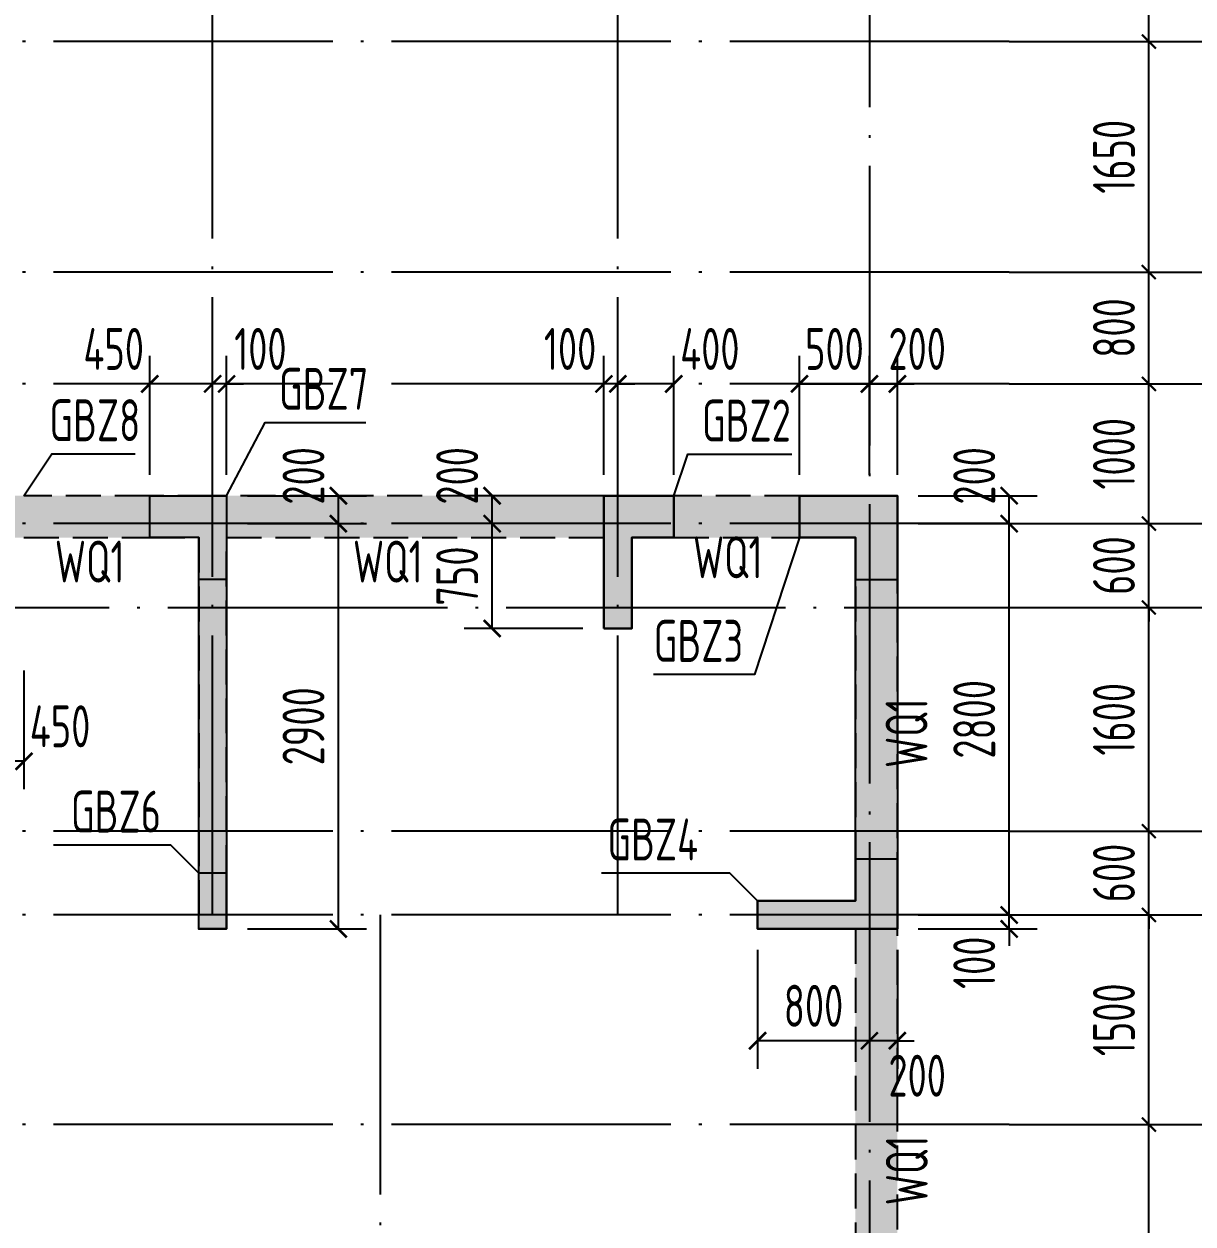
# Model space of a CAD drawing. Extents: x -668857 to 154266, y -275694 to 291306.
# Drawn here: x -295792 to -287427, y 207534 to 216120 of the extents above; entities that cross this region are included whole.
import ezdxf
from ezdxf.enums import TextEntityAlignment as Align

# ---------------------------------------------------------------- set-up
doc = ezdxf.new("R2010")
doc.units = 0
doc.header["$LTSCALE"] = 1000
doc.linetypes.add('DASH', pattern=[0.35, 0.25, -0.1])
doc.linetypes.add('DOTE', pattern=[2.42, 2, -0.2, 0.02, -0.2])
doc.layers.get('0').update_dxf_attribs({"linetype": 'CONTINUOUS'})
doc.layers.get('DEFPOINTS').update_dxf_attribs({"linetype": 'CONTINUOUS'})
for name, color, linetype in [('A-AXIS', 1, 'CONTINUOUS'), ('A-DOTE', 10, 'DOTE'), ('COLU_DE_TEXT', 7, 'CONTINUOUS'), ('LABEL', 1, 'CONTINUOUS'), ('S-Q墙填充', 252, 'CONTINUOUS'), ('S-Q墙实线', 6, 'CONTINUOUS'), ('S-Q墙标注', 3, 'CONTINUOUS'), ('S-Q墙虚线', 6, 'DASH'), ('S-X详图填充', 252, 'CONTINUOUS'), ('S-X详图实线', 4, 'CONTINUOUS'), ('S-Y一般标注', 3, 'CONTINUOUS')]:
    doc.layers.add(name, color=color, linetype=linetype)
doc.styles.add('TSSD_DIMENSION', font='Tssdeng.shx', dxfattribs={"width": 0.7, "bigfont": 'tssdchn.shx'})
doc.styles.add('TSSD_REIN', font='tssdeng.shx', dxfattribs={"width": 0.7, "height": 300, "bigfont": 'tssdchn.shx'})
doc.styles.add('结构文字', font='zstxt.shx', dxfattribs={"width": 0.7, "bigfont": 'zshz.shx'})
doc.dimstyles.new('STRUCK', dxfattribs={"dimtxt": 400, "dimasz": 121, "dimexe": 200, "dimexo": 150, "dimgap": 115, "dimtad": 1, "dimdec": 0, "dimdsep": 46, "dimtxsty": '结构文字', "dimblk": 'ARCHTICK', "dimcen": 400, "dimclrd": 3, "dimclre": 3, "dimclrt": 7, "dimadec": 0, "dimazin": 0, "dimtfac": 1, "dimtdec": 0, "dimtix": 1, "dimtmove": 2, "dimatfit": 3, "dimldrblk": '_DIMX', "dimfxl": 0, "dimtolj": 1, "dimtzin": 0, "dimarcsym": 0})
doc.dimstyles.new('TSSD_100_100', dxfattribs={"dimtxt": 300, "dimasz": 100, "dimexe": 100, "dimexo": 250, "dimgap": 100, "dimtad": 1, "dimdec": 0, "dimzin": 0, "dimdsep": 46, "dimtxsty": 'TSSD_DIMENSION', "dimblk": 'ARCHTICK', "dimcen": 0, "dimdle": 100, "dimclrt": 7, "dimadec": 0, "dimazin": 0, "dimtfac": 1, "dimtdec": 0, "dimtix": 1, "dimtmove": 2, "dimatfit": 3, "dimldrblk": 'ARCHTICK', "dimfxl": 0, "dimtolj": 1, "dimtzin": 0, "dimarcsym": 0})

# ---------------------------------------------------------------- blocks, each defined once
blk = doc.blocks.new('_ArchTick')
at = {"color": 0, "linetype": 'ByBlock', "const_width": 0.15}
blk.add_lwpolyline([(-0.5, -0.5), (0.5, 0.5)], dxfattribs=at)
blk = doc.blocks.new('*D134')
at = {"layer": 'DEFPOINTS', "color": 0}
for p in [(55600, 10900), (56600, 10900), (55600, 9400)]:
    blk.add_point(p, dxfattribs=at)
at = {"layer": 'S-Y一般标注', "color": 0, "lineweight": -2}
for p, q in [((56600, 9300), (56600, 11000)), ((55850, 10900), (56700, 10900)), ((55850, 9400), (56700, 9400))]:
    blk.add_line(p, q, dxfattribs=at)
at = {"layer": 'S-Y一般标注', "color": 0, "lineweight": -2, "xscale": 100, "yscale": 100, "zscale": 100}
for p, rotation in [((56600, 10900), 90), ((56600, 9400), 270)]:
    blk.add_blockref('_ArchTick', p, dxfattribs=dict(at, rotation=rotation))
at = {"layer": 'S-Y一般标注', "color": 7, "insert": (56350, 10150), "char_height": 300, "attachment_point": 5, "rotation": 90, "style": 'TSSD_DIMENSION'}
blk.add_mtext('\\A1;1500', dxfattribs=at)
blk = doc.blocks.new('*D135')
at = {"layer": 'DEFPOINTS', "color": 0}
for p in [(55600, 11500), (56600, 11500), (55600, 10900)]:
    blk.add_point(p, dxfattribs=at)
at = {"layer": 'S-Y一般标注', "color": 0, "lineweight": -2}
for p, q in [((56600, 11500), (56600, 11600)), ((55850, 11500), (56700, 11500)), ((56600, 10900), (56600, 11500)), ((55850, 10900), (56700, 10900)), ((56600, 10900), (56600, 10800))]:
    blk.add_line(p, q, dxfattribs=at)
at = {"layer": 'S-Y一般标注', "color": 0, "lineweight": -2, "xscale": 100, "yscale": 100, "zscale": 100}
for p, rotation in [((56600, 11500), 270), ((56600, 10900), 90)]:
    blk.add_blockref('_ArchTick', p, dxfattribs=dict(at, rotation=rotation))
at = {"layer": 'S-Y一般标注', "color": 7, "insert": (56350, 11200), "char_height": 300, "attachment_point": 5, "rotation": 90, "style": 'TSSD_DIMENSION'}
blk.add_mtext('\\A1;600', dxfattribs=at)
blk = doc.blocks.new('*D136')
at = {"layer": 'DEFPOINTS', "color": 0}
for p in [(55600, 13100.3), (56600, 13100.3), (55600, 11500)]:
    blk.add_point(p, dxfattribs=at)
at = {"layer": 'S-Y一般标注', "color": 0, "lineweight": -2}
for p, q in [((56600, 11400), (56600, 13200.3)), ((55850, 13100.3), (56700, 13100.3)), ((55850, 11500), (56700, 11500))]:
    blk.add_line(p, q, dxfattribs=at)
at = {"layer": 'S-Y一般标注', "color": 0, "lineweight": -2, "xscale": 100, "yscale": 100, "zscale": 100}
for p, rotation in [((56600, 13100.3), 90), ((56600, 11500), 270)]:
    blk.add_blockref('_ArchTick', p, dxfattribs=dict(at, rotation=rotation))
at = {"layer": 'S-Y一般标注', "color": 7, "insert": (56350, 12300.2), "char_height": 300, "attachment_point": 5, "rotation": 90, "style": 'TSSD_DIMENSION'}
blk.add_mtext('\\A1;1600', dxfattribs=at)
blk = doc.blocks.new('*D137')
at = {"layer": 'DEFPOINTS', "color": 0}
for p in [(55600, 13700), (56600, 13700), (55600, 13100.3)]:
    blk.add_point(p, dxfattribs=at)
at = {"layer": 'S-Y一般标注', "color": 0, "lineweight": -2}
for p, q in [((56600, 13700), (56600, 13800)), ((55850, 13700), (56700, 13700)), ((56600, 13100.3), (56600, 13700)), ((55850, 13100.3), (56700, 13100.3)), ((56600, 13100.3), (56600, 13000.3))]:
    blk.add_line(p, q, dxfattribs=at)
at = {"layer": 'S-Y一般标注', "color": 0, "lineweight": -2, "xscale": 100, "yscale": 100, "zscale": 100}
for p, rotation in [((56600, 13700), 270), ((56600, 13100.3), 90)]:
    blk.add_blockref('_ArchTick', p, dxfattribs=dict(at, rotation=rotation))
at = {"layer": 'S-Y一般标注', "color": 7, "insert": (56350, 13400.2), "char_height": 300, "attachment_point": 5, "rotation": 90, "style": 'TSSD_DIMENSION'}
blk.add_mtext('\\A1;600', dxfattribs=at)
blk = doc.blocks.new('*D138')
at = {"layer": 'DEFPOINTS', "color": 0}
for p in [(55600, 14700), (56600, 14700), (55600, 13700)]:
    blk.add_point(p, dxfattribs=at)
at = {"layer": 'S-Y一般标注', "color": 0, "lineweight": -2}
for p, q in [((56600, 13600), (56600, 14800)), ((55850, 14700), (56700, 14700)), ((55850, 13700), (56700, 13700))]:
    blk.add_line(p, q, dxfattribs=at)
at = {"layer": 'S-Y一般标注', "color": 0, "lineweight": -2, "xscale": 100, "yscale": 100, "zscale": 100}
for p, rotation in [((56600, 14700), 90), ((56600, 13700), 270)]:
    blk.add_blockref('_ArchTick', p, dxfattribs=dict(at, rotation=rotation))
at = {"layer": 'S-Y一般标注', "color": 7, "insert": (56350, 14200), "char_height": 300, "attachment_point": 5, "rotation": 90, "style": 'TSSD_DIMENSION'}
blk.add_mtext('\\A1;1000', dxfattribs=at)
blk = doc.blocks.new('*D139')
at = {"layer": 'DEFPOINTS', "color": 0}
for p in [(55600, 20100), (57400, 20100), (55600, 4600)]:
    blk.add_point(p, dxfattribs=at)
at = {"layer": 'S-Y一般标注', "color": 0, "lineweight": -2}
for p, q in [((57400, 4500), (57400, 20200)), ((55850, 20100), (57500, 20100)), ((55850, 4600), (57500, 4600))]:
    blk.add_line(p, q, dxfattribs=at)
at = {"layer": 'S-Y一般标注', "color": 0, "lineweight": -2, "xscale": 100, "yscale": 100, "zscale": 100}
for p, rotation in [((57400, 20100), 90), ((57400, 4600), 270)]:
    blk.add_blockref('_ArchTick', p, dxfattribs=dict(at, rotation=rotation))
at = {"layer": 'S-Y一般标注', "color": 7, "insert": (57150, 12350), "char_height": 300, "attachment_point": 5, "rotation": 90, "style": 'TSSD_DIMENSION'}
blk.add_mtext('\\A1;15500', dxfattribs=at)
blk = doc.blocks.new('*D140')
at = {"layer": 'DEFPOINTS', "color": 0}
for p in [(55600, 15500), (56600, 15500), (55600, 14700)]:
    blk.add_point(p, dxfattribs=at)
at = {"layer": 'S-Y一般标注', "color": 0, "lineweight": -2}
for p, q in [((56600, 14600), (56600, 15600)), ((55850, 15500), (56700, 15500)), ((55850, 14700), (56700, 14700))]:
    blk.add_line(p, q, dxfattribs=at)
at = {"layer": 'S-Y一般标注', "color": 0, "lineweight": -2, "xscale": 100, "yscale": 100, "zscale": 100}
for p, rotation in [((56600, 15500), 90), ((56600, 14700), 270)]:
    blk.add_blockref('_ArchTick', p, dxfattribs=dict(at, rotation=rotation))
at = {"layer": 'S-Y一般标注', "color": 7, "insert": (56350, 15100), "char_height": 300, "attachment_point": 5, "rotation": 90, "style": 'TSSD_DIMENSION'}
blk.add_mtext('\\A1;800', dxfattribs=at)
blk = doc.blocks.new('*D141')
at = {"layer": 'DEFPOINTS', "color": 0}
for p in [(55600, 17600), (56600, 17600), (55600, 17150)]:
    blk.add_point(p, dxfattribs=at)
at = {"layer": 'S-Y一般标注', "color": 0, "lineweight": -2}
for p, q in [((56600, 17050), (56600, 17700)), ((55850, 17600), (56700, 17600)), ((55850, 17150), (56700, 17150))]:
    blk.add_line(p, q, dxfattribs=at)
at = {"layer": 'S-Y一般标注', "color": 0, "lineweight": -2, "xscale": 100, "yscale": 100, "zscale": 100}
for p, rotation in [((56600, 17600), 90), ((56600, 17150), 270)]:
    blk.add_blockref('_ArchTick', p, dxfattribs=dict(at, rotation=rotation))
at = {"layer": 'S-Y一般标注', "color": 7, "insert": (56350, 17858.1), "char_height": 300, "attachment_point": 5, "rotation": 90, "style": 'TSSD_DIMENSION'}
blk.add_mtext('\\A1;450', dxfattribs=at)
blk = doc.blocks.new('*D144')
at = {"layer": 'DEFPOINTS', "color": 0}
for p in [(55600, 9400), (56600, 9400), (55600, 6400)]:
    blk.add_point(p, dxfattribs=at)
at = {"layer": 'S-Y一般标注', "color": 0, "lineweight": -2}
for p, q in [((56600, 6300), (56600, 9500)), ((55850, 9400), (56700, 9400)), ((55850, 6400), (56700, 6400))]:
    blk.add_line(p, q, dxfattribs=at)
at = {"layer": 'S-Y一般标注', "color": 0, "lineweight": -2, "xscale": 100, "yscale": 100, "zscale": 100}
for p, rotation in [((56600, 9400), 90), ((56600, 6400), 270)]:
    blk.add_blockref('_ArchTick', p, dxfattribs=dict(at, rotation=rotation))
at = {"layer": 'S-Y一般标注', "color": 7, "insert": (56350, 7900), "char_height": 300, "attachment_point": 5, "rotation": 90, "style": 'TSSD_DIMENSION'}
blk.add_mtext('\\A1;3000', dxfattribs=at)
blk = doc.blocks.new('*D145')
at = {"layer": 'DEFPOINTS', "color": 0}
for p in [(55600, 17150), (56600, 17150), (55600, 15500)]:
    blk.add_point(p, dxfattribs=at)
at = {"layer": 'S-Y一般标注', "color": 0, "lineweight": -2}
for p, q in [((56600, 15400), (56600, 17250)), ((55850, 17150), (56700, 17150)), ((55850, 15500), (56700, 15500))]:
    blk.add_line(p, q, dxfattribs=at)
at = {"layer": 'S-Y一般标注', "color": 0, "lineweight": -2, "xscale": 100, "yscale": 100, "zscale": 100}
for p, rotation in [((56600, 17150), 90), ((56600, 15500), 270)]:
    blk.add_blockref('_ArchTick', p, dxfattribs=dict(at, rotation=rotation))
at = {"layer": 'S-Y一般标注', "color": 7, "insert": (56350, 16325), "char_height": 300, "attachment_point": 5, "rotation": 90, "style": 'TSSD_DIMENSION'}
blk.add_mtext('\\A1;1650', dxfattribs=at)
blk = doc.blocks.new('*D603')
at = {"layer": 'DEFPOINTS', "color": 0}
for p in [(-289542.3, 209745.4), (-288742.3, 209745.4), (-289542.3, 209645.4)]:
    blk.add_point(p, dxfattribs=at)
at = {"layer": 'S-Q墙标注', "color": 3, "lineweight": -2}
for p, q in [((-288742.3, 209745.4), (-288742.3, 209866.4)), ((-289392.3, 209745.4), (-288542.3, 209745.4)), ((-288742.3, 209645.4), (-288742.3, 209745.4)), ((-289392.3, 209645.4), (-288542.3, 209645.4)), ((-288742.3, 209645.4), (-288742.3, 209524.4))]:
    blk.add_line(p, q, dxfattribs=at)
at = {"layer": 'S-Q墙标注', "color": 3, "lineweight": -2, "xscale": 121, "yscale": 121, "zscale": 121}
for p, rotation in [((-288742.3, 209745.4), 270), ((-288742.3, 209645.4), 90)]:
    blk.add_blockref('_ArchTick', p, dxfattribs=dict(at, rotation=rotation))
at = {"layer": 'S-Q墙标注', "color": 7, "insert": (-288992.3, 209403.5), "char_height": 300, "attachment_point": 5, "rotation": 90, "style": 'TSSD_REIN'}
blk.add_mtext('\\A1;100', dxfattribs=at)
blk = doc.blocks.new('_DIMX')
blk.add_line((-150, 0), (150, 0))
at = {"const_width": 50}
blk.add_lwpolyline([(-70, -70), (70, 70)], dxfattribs=at)
blk = doc.blocks.new('*D604')
at = {"layer": 'DEFPOINTS', "color": 0}
for p in [(-289542.3, 212545.4), (-288742.3, 212545.4), (-289542.3, 209745.4)]:
    blk.add_point(p, dxfattribs=at)
at = {"layer": 'S-Q墙标注', "color": 3, "lineweight": -2}
for p, q in [((-289392.3, 212545.4), (-288542.3, 212545.4)), ((-288742.3, 209745.4), (-288742.3, 212545.4)), ((-289392.3, 209745.4), (-288542.3, 209745.4))]:
    blk.add_line(p, q, dxfattribs=at)
at = {"layer": 'S-Q墙标注', "color": 3, "lineweight": -2, "xscale": 121, "yscale": 121, "zscale": 121}
for p, rotation in [((-288742.3, 212545.4), 90), ((-288742.3, 209745.4), 270)]:
    blk.add_blockref('_ArchTick', p, dxfattribs=dict(at, rotation=rotation))
at = {"layer": 'S-Q墙标注', "color": 7, "insert": (-288992.3, 211145.4), "char_height": 300, "attachment_point": 5, "rotation": 90, "style": 'TSSD_REIN'}
blk.add_mtext('\\A1;2800', dxfattribs=at)
blk = doc.blocks.new('*D605')
at = {"layer": 'DEFPOINTS', "color": 0}
for p in [(-289542.3, 212745.4), (-288742.3, 212745.4), (-289542.3, 212545.4)]:
    blk.add_point(p, dxfattribs=at)
at = {"layer": 'S-Q墙标注', "color": 3, "lineweight": -2}
for p, q in [((-289392.3, 212745.4), (-288542.3, 212745.4)), ((-288742.3, 212545.4), (-288742.3, 212745.4)), ((-289392.3, 212545.4), (-288542.3, 212545.4))]:
    blk.add_line(p, q, dxfattribs=at)
at = {"layer": 'S-Q墙标注', "color": 3, "lineweight": -2, "xscale": 121, "yscale": 121, "zscale": 121}
for p, rotation in [((-288742.3, 212745.4), 90), ((-288742.3, 212545.4), 270)]:
    blk.add_blockref('_ArchTick', p, dxfattribs=dict(at, rotation=rotation))
at = {"layer": 'S-Q墙标注', "color": 7, "insert": (-288992.3, 212887.3), "char_height": 300, "attachment_point": 5, "rotation": 90, "style": 'TSSD_REIN'}
blk.add_mtext('\\A1;200', dxfattribs=at)
blk = doc.blocks.new('*D606')
at = {"layer": 'DEFPOINTS', "color": 0}
for p in [(-289742.3, 209645.4), (-289542.3, 209645.4), (-289742.3, 208845.4)]:
    blk.add_point(p, dxfattribs=at)
at = {"layer": 'S-Q墙标注', "color": 3, "lineweight": -2}
for p, q in [((-289742.3, 209495.4), (-289742.3, 208645.4)), ((-289542.3, 209495.4), (-289542.3, 208645.4)), ((-289742.3, 208845.4), (-289863.3, 208845.4)), ((-289542.3, 208845.4), (-289742.3, 208845.4)), ((-289542.3, 208845.4), (-289421.3, 208845.4))]:
    blk.add_line(p, q, dxfattribs=at)
at = {"layer": 'S-Q墙标注', "color": 3, "lineweight": -2, "xscale": 121, "yscale": 121, "zscale": 121}
blk.add_blockref('_ArchTick', (-289742.3, 208845.4), dxfattribs=at)
at = {"layer": 'S-Q墙标注', "color": 3, "lineweight": -2, "xscale": 121, "yscale": 121, "zscale": 121, "rotation": 180}
blk.add_blockref('_ArchTick', (-289542.3, 208845.4), dxfattribs=at)
at = {"layer": 'S-Q墙标注', "color": 7, "insert": (-289400.4, 208595.4), "char_height": 300, "attachment_point": 5, "style": 'TSSD_REIN'}
blk.add_mtext('\\A1;200', dxfattribs=at)
blk = doc.blocks.new('*D607')
at = {"layer": 'DEFPOINTS', "color": 0}
for p in [(-290542.3, 209645.4), (-289742.3, 209645.4), (-290542.3, 208845.4)]:
    blk.add_point(p, dxfattribs=at)
at = {"layer": 'S-Q墙标注', "color": 3, "lineweight": -2}
for p, q in [((-290542.3, 209495.4), (-290542.3, 208645.4)), ((-289742.3, 209495.4), (-289742.3, 208645.4)), ((-289742.3, 208845.4), (-290542.3, 208845.4))]:
    blk.add_line(p, q, dxfattribs=at)
at = {"layer": 'S-Q墙标注', "color": 3, "lineweight": -2, "xscale": 121, "yscale": 121, "zscale": 121, "rotation": 180}
blk.add_blockref('_ArchTick', (-290542.3, 208845.4), dxfattribs=at)
at = {"layer": 'S-Q墙标注', "color": 3, "lineweight": -2, "xscale": 121, "yscale": 121, "zscale": 121}
blk.add_blockref('_ArchTick', (-289742.3, 208845.4), dxfattribs=at)
at = {"layer": 'S-Q墙标注', "color": 7, "insert": (-290142.3, 209095.4), "char_height": 300, "attachment_point": 5, "style": 'TSSD_REIN'}
blk.add_mtext('\\A1;800', dxfattribs=at)
blk = doc.blocks.new('*D610')
at = {"layer": 'DEFPOINTS', "color": 0}
for p in [(-289742.3, 213545.4), (-290242.3, 212745.4), (-289742.3, 212745.4)]:
    blk.add_point(p, dxfattribs=at)
at = {"layer": 'S-Q墙标注', "color": 3, "lineweight": -2}
for p, q in [((-290242.3, 212895.4), (-290242.3, 213745.4)), ((-289742.3, 212895.4), (-289742.3, 213745.4)), ((-290242.3, 213545.4), (-290363.3, 213545.4)), ((-290242.3, 213545.4), (-289742.3, 213545.4)), ((-289742.3, 213545.4), (-289621.3, 213545.4))]:
    blk.add_line(p, q, dxfattribs=at)
at = {"layer": 'S-Q墙标注', "color": 3, "lineweight": -2, "xscale": 121, "yscale": 121, "zscale": 121}
blk.add_blockref('_ArchTick', (-290242.3, 213545.4), dxfattribs=at)
at = {"layer": 'S-Q墙标注', "color": 3, "lineweight": -2, "xscale": 121, "yscale": 121, "zscale": 121, "rotation": 180}
blk.add_blockref('_ArchTick', (-289742.3, 213545.4), dxfattribs=at)
at = {"layer": 'S-Q墙标注', "color": 7, "insert": (-289992.3, 213795.4), "char_height": 300, "attachment_point": 5, "style": 'TSSD_REIN'}
blk.add_mtext('\\A1;500', dxfattribs=at)
blk = doc.blocks.new('*D611')
at = {"layer": 'DEFPOINTS', "color": 0}
for p in [(-289542.4, 213545.4), (-289742.3, 212745.4), (-289542.4, 212745.4)]:
    blk.add_point(p, dxfattribs=at)
at = {"layer": 'S-Q墙标注', "color": 3, "lineweight": -2}
for p, q in [((-289742.3, 212895.4), (-289742.3, 213745.4)), ((-289542.4, 212895.4), (-289542.4, 213745.4)), ((-289742.3, 213545.4), (-289863.3, 213545.4)), ((-289742.3, 213545.4), (-289542.4, 213545.4)), ((-289542.4, 213545.4), (-289421.4, 213545.4))]:
    blk.add_line(p, q, dxfattribs=at)
at = {"layer": 'S-Q墙标注', "color": 3, "lineweight": -2, "xscale": 121, "yscale": 121, "zscale": 121}
blk.add_blockref('_ArchTick', (-289742.3, 213545.4), dxfattribs=at)
at = {"layer": 'S-Q墙标注', "color": 3, "lineweight": -2, "xscale": 121, "yscale": 121, "zscale": 121, "rotation": 180}
blk.add_blockref('_ArchTick', (-289542.4, 213545.4), dxfattribs=at)
at = {"layer": 'S-Q墙标注', "color": 7, "insert": (-289400.4, 213795.4), "char_height": 300, "attachment_point": 5, "style": 'TSSD_REIN'}
blk.add_mtext('\\A1;200', dxfattribs=at)
blk = doc.blocks.new('*D620')
at = {"layer": 'DEFPOINTS', "color": 0}
for p in [(-292442.3, 212545.4), (-291642.3, 212545.4), (-291642.3, 211795.4)]:
    blk.add_point(p, dxfattribs=at)
at = {"layer": 'S-Q墙标注', "color": 3, "lineweight": -2}
for p, q in [((-291792.3, 212545.4), (-292642.3, 212545.4)), ((-292442.3, 211795.4), (-292442.3, 212545.4)), ((-291792.3, 211795.4), (-292642.3, 211795.4))]:
    blk.add_line(p, q, dxfattribs=at)
at = {"layer": 'S-Q墙标注', "color": 3, "lineweight": -2, "xscale": 121, "yscale": 121, "zscale": 121}
for p, rotation in [((-292442.3, 212545.4), 90), ((-292442.3, 211795.4), 270)]:
    blk.add_blockref('_ArchTick', p, dxfattribs=dict(at, rotation=rotation))
at = {"layer": 'S-Q墙标注', "color": 7, "insert": (-292692.3, 212170.4), "char_height": 300, "attachment_point": 5, "rotation": 90, "style": 'TSSD_REIN'}
blk.add_mtext('\\A1;750', dxfattribs=at)
blk = doc.blocks.new('*D621')
at = {"layer": 'DEFPOINTS', "color": 0}
for p in [(-292442.3, 212745.4), (-291642.3, 212745.4), (-291642.3, 212545.4)]:
    blk.add_point(p, dxfattribs=at)
at = {"layer": 'S-Q墙标注', "color": 3, "lineweight": -2}
for p, q in [((-291792.3, 212745.4), (-292642.3, 212745.4)), ((-292442.3, 212545.4), (-292442.3, 212745.4)), ((-291792.3, 212545.4), (-292642.3, 212545.4))]:
    blk.add_line(p, q, dxfattribs=at)
at = {"layer": 'S-Q墙标注', "color": 3, "lineweight": -2, "xscale": 121, "yscale": 121, "zscale": 121}
for p, rotation in [((-292442.3, 212745.4), 90), ((-292442.3, 212545.4), 270)]:
    blk.add_blockref('_ArchTick', p, dxfattribs=dict(at, rotation=rotation))
at = {"layer": 'S-Q墙标注', "color": 7, "insert": (-292692.3, 212887.3), "char_height": 300, "attachment_point": 5, "rotation": 90, "style": 'TSSD_REIN'}
blk.add_mtext('\\A1;200', dxfattribs=at)
blk = doc.blocks.new('*D622')
at = {"layer": 'DEFPOINTS', "color": 0}
for p in [(-291542.3, 213545.4), (-291542.3, 212745.4), (-291142.4, 212745.4)]:
    blk.add_point(p, dxfattribs=at)
at = {"layer": 'S-Q墙标注', "color": 3, "lineweight": -2}
for p, q in [((-291542.3, 212895.4), (-291542.3, 213745.4)), ((-291142.4, 212895.4), (-291142.4, 213745.4)), ((-291142.4, 213545.4), (-291542.3, 213545.4))]:
    blk.add_line(p, q, dxfattribs=at)
at = {"layer": 'S-Q墙标注', "color": 3, "lineweight": -2, "xscale": 121, "yscale": 121, "zscale": 121, "rotation": 180}
blk.add_blockref('_ArchTick', (-291542.3, 213545.4), dxfattribs=at)
at = {"layer": 'S-Q墙标注', "color": 3, "lineweight": -2, "xscale": 121, "yscale": 121, "zscale": 121}
blk.add_blockref('_ArchTick', (-291142.4, 213545.4), dxfattribs=at)
at = {"layer": 'S-Q墙标注', "color": 7, "insert": (-290884.3, 213795.4), "char_height": 300, "attachment_point": 5, "style": 'TSSD_REIN'}
blk.add_mtext('\\A1;400', dxfattribs=at)
blk = doc.blocks.new('*D623')
at = {"layer": 'DEFPOINTS', "color": 0}
for p in [(-291642.3, 213545.4), (-291642.3, 212745.4), (-291542.3, 212745.4)]:
    blk.add_point(p, dxfattribs=at)
at = {"layer": 'S-Q墙标注', "color": 3, "lineweight": -2}
for p, q in [((-291642.3, 212895.4), (-291642.3, 213745.4)), ((-291542.3, 212895.4), (-291542.3, 213745.4)), ((-291642.3, 213545.4), (-291763.3, 213545.4)), ((-291542.3, 213545.4), (-291642.3, 213545.4)), ((-291542.3, 213545.4), (-291421.3, 213545.4))]:
    blk.add_line(p, q, dxfattribs=at)
at = {"layer": 'S-Q墙标注', "color": 3, "lineweight": -2, "xscale": 121, "yscale": 121, "zscale": 121}
blk.add_blockref('_ArchTick', (-291642.3, 213545.4), dxfattribs=at)
at = {"layer": 'S-Q墙标注', "color": 3, "lineweight": -2, "xscale": 121, "yscale": 121, "zscale": 121, "rotation": 180}
blk.add_blockref('_ArchTick', (-291542.3, 213545.4), dxfattribs=at)
at = {"layer": 'S-Q墙标注', "color": 7, "insert": (-291884.2, 213795.4), "char_height": 300, "attachment_point": 5, "style": 'TSSD_REIN'}
blk.add_mtext('\\A1;100', dxfattribs=at)
blk = doc.blocks.new('*D624')
at = {"layer": 'DEFPOINTS', "color": 0}
for p in [(-294342.3, 212545.4), (-293542.3, 212545.4), (-294342.3, 209645.4)]:
    blk.add_point(p, dxfattribs=at)
at = {"layer": 'S-Q墙标注', "color": 3, "lineweight": -2}
for p, q in [((-294192.3, 212545.4), (-293342.3, 212545.4)), ((-293542.3, 209645.4), (-293542.3, 212545.4)), ((-294192.3, 209645.4), (-293342.3, 209645.4))]:
    blk.add_line(p, q, dxfattribs=at)
at = {"layer": 'S-Q墙标注', "color": 3, "lineweight": -2, "xscale": 121, "yscale": 121, "zscale": 121}
for p, rotation in [((-293542.3, 212545.4), 90), ((-293542.3, 209645.4), 270)]:
    blk.add_blockref('_ArchTick', p, dxfattribs=dict(at, rotation=rotation))
at = {"layer": 'S-Q墙标注', "color": 7, "insert": (-293792.3, 211095.4), "char_height": 300, "attachment_point": 5, "rotation": 90, "style": 'TSSD_REIN'}
blk.add_mtext('\\A1;2900', dxfattribs=at)
blk = doc.blocks.new('*D625')
at = {"layer": 'DEFPOINTS', "color": 0}
for p in [(-294342.3, 212745.4), (-293542.3, 212745.4), (-294342.3, 212545.4)]:
    blk.add_point(p, dxfattribs=at)
at = {"layer": 'S-Q墙标注', "color": 3, "lineweight": -2}
for p, q in [((-294192.3, 212745.4), (-293342.3, 212745.4)), ((-293542.3, 212545.4), (-293542.3, 212745.4)), ((-294192.3, 212545.4), (-293342.3, 212545.4))]:
    blk.add_line(p, q, dxfattribs=at)
at = {"layer": 'S-Q墙标注', "color": 3, "lineweight": -2, "xscale": 121, "yscale": 121, "zscale": 121}
for p, rotation in [((-293542.3, 212745.4), 90), ((-293542.3, 212545.4), 270)]:
    blk.add_blockref('_ArchTick', p, dxfattribs=dict(at, rotation=rotation))
at = {"layer": 'S-Q墙标注', "color": 7, "insert": (-293792.3, 212887.3), "char_height": 300, "attachment_point": 5, "rotation": 90, "style": 'TSSD_REIN'}
blk.add_mtext('\\A1;200', dxfattribs=at)
blk = doc.blocks.new('*D626')
at = {"layer": 'DEFPOINTS', "color": 0}
for p in [(-294442.3, 213545.4), (-294442.3, 212745.4), (-294342.3, 212745.4)]:
    blk.add_point(p, dxfattribs=at)
at = {"layer": 'S-Q墙标注', "color": 3, "lineweight": -2}
for p, q in [((-294442.3, 212895.4), (-294442.3, 213745.4)), ((-294342.3, 212895.4), (-294342.3, 213745.4)), ((-294442.3, 213545.4), (-294563.3, 213545.4)), ((-294342.3, 213545.4), (-294442.3, 213545.4)), ((-294342.3, 213545.4), (-294221.3, 213545.4))]:
    blk.add_line(p, q, dxfattribs=at)
at = {"layer": 'S-Q墙标注', "color": 3, "lineweight": -2, "xscale": 121, "yscale": 121, "zscale": 121}
blk.add_blockref('_ArchTick', (-294442.3, 213545.4), dxfattribs=at)
at = {"layer": 'S-Q墙标注', "color": 3, "lineweight": -2, "xscale": 121, "yscale": 121, "zscale": 121, "rotation": 180}
blk.add_blockref('_ArchTick', (-294342.3, 213545.4), dxfattribs=at)
at = {"layer": 'S-Q墙标注', "color": 7, "insert": (-294100.4, 213795.4), "char_height": 300, "attachment_point": 5, "style": 'TSSD_REIN'}
blk.add_mtext('\\A1;100', dxfattribs=at)
blk = doc.blocks.new('*D627')
at = {"layer": 'DEFPOINTS', "color": 0}
for p in [(-294892.3, 213545.4), (-294892.3, 212745.4), (-294442.3, 212745.4)]:
    blk.add_point(p, dxfattribs=at)
at = {"layer": 'S-Q墙标注', "color": 3, "lineweight": -2}
for p, q in [((-294892.3, 212895.4), (-294892.3, 213745.4)), ((-294442.3, 212895.4), (-294442.3, 213745.4)), ((-294442.3, 213545.4), (-294892.3, 213545.4))]:
    blk.add_line(p, q, dxfattribs=at)
at = {"layer": 'S-Q墙标注', "color": 3, "lineweight": -2, "xscale": 121, "yscale": 121, "zscale": 121, "rotation": 180}
blk.add_blockref('_ArchTick', (-294892.3, 213545.4), dxfattribs=at)
at = {"layer": 'S-Q墙标注', "color": 3, "lineweight": -2, "xscale": 121, "yscale": 121, "zscale": 121}
blk.add_blockref('_ArchTick', (-294442.3, 213545.4), dxfattribs=at)
at = {"layer": 'S-Q墙标注', "color": 7, "insert": (-295150.4, 213795.4), "char_height": 300, "attachment_point": 5, "style": 'TSSD_REIN'}
blk.add_mtext('\\A1;450', dxfattribs=at)
blk = doc.blocks.new('*D630')
at = {"layer": 'DEFPOINTS', "color": 0}
for p in [(-296242.3, 211645.4), (-295792.4, 211645.4), (-296242.3, 210845.4)]:
    blk.add_point(p, dxfattribs=at)
at = {"layer": 'S-Q墙标注', "color": 3, "lineweight": -2}
for p, q in [((-296242.3, 211495.4), (-296242.3, 210645.4)), ((-295792.4, 211495.4), (-295792.4, 210645.4)), ((-295792.4, 210845.4), (-296242.3, 210845.4))]:
    blk.add_line(p, q, dxfattribs=at)
at = {"layer": 'S-Q墙标注', "color": 3, "lineweight": -2, "xscale": 121, "yscale": 121, "zscale": 121, "rotation": 180}
blk.add_blockref('_ArchTick', (-296242.3, 210845.4), dxfattribs=at)
at = {"layer": 'S-Q墙标注', "color": 3, "lineweight": -2, "xscale": 121, "yscale": 121, "zscale": 121}
blk.add_blockref('_ArchTick', (-295792.4, 210845.4), dxfattribs=at)
at = {"layer": 'S-Q墙标注', "color": 7, "insert": (-295534.3, 211095.4), "char_height": 300, "attachment_point": 5, "style": 'TSSD_REIN'}
blk.add_mtext('\\A1;450', dxfattribs=at)
blk = doc.blocks.new('20210726.16350016')
at = {"layer": 'A-AXIS'}
for p, q in [((55600, 17150), (58400, 17150)), ((55600, 15500), (58400, 15500)), ((55600, 14700), (58400, 14700)), ((55600, 13700), (58400, 13700)), ((55600, 13100.3), (58400, 13100.3)), ((55600, 11500), (58400, 11500)), ((55600, 10900), (58400, 10900)), ((55600, 9400), (58400, 9400))]:
    blk.add_line(p, q, dxfattribs=at)
at = {"layer": 'A-DOTE'}
for p, q in [((49900, 10900), (49900, 21100)), ((52800, 10900), (52800, 21100)), ((54600, 21100), (54600, 3600)), ((55600, 17150), (3600, 17150)), ((55600, 15500), (3600, 15500)), ((55600, 14700), (3600, 14700)), ((55600, 13700), (3600, 13700)), ((3600, 13100.3), (55600, 13100.3)), ((55600, 11500), (3600, 11500)), ((55600, 10900), (3600, 10900)), ((51100, 10900), (51100, 3600)), ((55600, 9400), (3600, 9400))]:
    blk.add_line(p, q, dxfattribs=at)
at = {"layer": 'S-Y一般标注'}
for base, p1, p2, picture, middle in [((57400, 20100), (55600, 4600), (55600, 20100), '*D139', (57150, 12350)), ((56600, 17150), (55600, 15500), (55600, 17150), '*D145', (56350, 16325)), ((56600, 15500), (55600, 14700), (55600, 15500), '*D140', (56350, 15100)), ((56600, 14700), (55600, 13700), (55600, 14700), '*D138', (56350, 14200)), ((56600, 13700), (55600, 13100.3), (55600, 13700), '*D137', (56350, 13400.2)), ((56600, 13100.3), (55600, 11500), (55600, 13100.3), '*D136', (56350, 12300.2)), ((56600, 11500), (55600, 10900), (55600, 11500), '*D135', (56350, 11200)), ((56600, 10900), (55600, 9400), (55600, 10900), '*D134', (56350, 10150)), ((56600, 9400), (55600, 6400), (55600, 9400), '*D144', (56350, 7900))]:
    dim = blk.add_linear_dim(base=base, p1=p1, p2=p2, angle=90, dimstyle='TSSD_100_100', dxfattribs=at)
    dim.commit()
    dim.dimension.update_dxf_attribs({"geometry": picture, "text_midpoint": middle})
dim = blk.add_linear_dim(base=(56600, 17600), p1=(55600, 17150), p2=(55600, 17600), angle=90, dimstyle='TSSD_100_100', dxfattribs=at)
dim.commit()
dim.dimension.update_dxf_attribs({"geometry": '*D141', "text_midpoint": (56350, 17858.1), "dimtype": 160})

msp = doc.modelspace()

# ---------------------------------------------------------------- hatches: boundary and pattern name
at = {"layer": 'S-Q墙填充', "ltscale": 0.5}
h = msp.add_hatch(dxfattribs=at)
h.set_pattern_fill('ARMORED', color=252, scale=30, style=0)
h.set_pattern_definition([(50, (-388806.07, 175277.25), (215.17805, -18.82564), [22.5, -247.5]), (355, (-388806.07, 175277.25), (-41.6254, 225.65764), [18, -198]), (100.4514, (-388788.14, 175275.68), (173.5528, 206.83186), [19.12206, -210.34263]), (46.1842, (-388806.07, 175337.25), (320.1723, -49.6557), [33.75, -371.25]), (96.6356, (-388779.4, 175333.12), (280.3988, 292.2354), [28.6831, -315.5139]), (351.1842, (-388806.07, 175337.25), (280.3986, 292.2356), [27, -297]), (21, (-388776.07, 175322.25), (179.07212, -120.78567), [22.5, -247.5]), (326, (-388776.07, 175322.25), (72.9946, 217.545), [18, -198]), (71.4514, (-388761.15, 175312.19), (252.0668, 96.75915), [19.12206, -210.34263]), (37.5, (-388806.07, 175277.25), (3.647957, 99.868156), [0, -195.6, 0, -201, 0, -198.75]), (7.5, (-388806.07, 175277.25), (78.92086, 118.32351), [0, -114.6, 0, -191.1, 0, -75.75]), (327.5, (-388872.97, 175277.25), (160.14673, -6.76646), [0, -75, 0, -234, 0, -310.5]), (317.5, (-388902.97, 175277.25), (174.95585, 30.0315), [0, -97.5, 0, -155.4, 0, -220.5]), (45, (-388806.07, 175277.25), (-106.06602, 106.06602), [])])
h.paths.add_polyline_path([(-297742.24, 214545.39), (-298392.15, 214545.39), (-300042.22, 214545.4), (-300642.44, 214545.39), (-300642.58, 214795.4), (-303842.17, 214795.4), (-303842.26, 214545.39), (-304442.18, 214545.4), (-306042.41, 214545.39), (-306742.33, 214545.39), (-306742.33, 213545.39), (-306742.33, 212745.39), (-319442.34, 212745.39), (-319892.34, 212745.39), (-320792.42, 212745.39), (-321242.33, 212745.39), (-322742.33, 212745.39), (-322742.33, 213545.39), (-322742.33, 214545.39), (-323392.24, 214545.39), (-325042.72, 214545.4), (-325642.33, 214545.39), (-325642.33, 214795.39), (-328842.33, 214795.39), (-328842.33, 214545.39), (-329442.45, 214545.4), (-331042.41, 214545.39), (-331742.33, 214545.39), (-331742.33, 213545.39), (-331742.33, 212745.39), (-339942.33, 212745.39), (-339942.33, 209745.4), (-339942.32, 207145.39), (-339942.32, 205045.39), (-337142.31, 205045.39), (-330642.27, 205045.39), (-330642.32, 203845.39), (-329592.33, 203845.39), (-327242.31, 203845.39), (-324692.33, 203845.39), (-323842.33, 203845.39), (-323842.38, 205045.27), (-318242.34, 205045.39), (-317342.34, 205045.39), (-314742.34, 205045.39), (-312142.31, 205045.39), (-311242.32, 205045.39), (-305642.31, 205045.39), (-305642.31, 203845.39), (-304592.33, 203845.39), (-302242.34, 203845.39), (-299892.33, 203845.39), (-298842.34, 203845.39), (-298842.34, 205045.39), (-293242.34, 205045.39), (-292342.34, 205045.39), (-289542.34, 205045.39), (-289542.34, 212745.39), (-291142.42, 212745.39), (-291542.34, 212745.39), (-294442.32, 212745.39), (-294892.32, 212745.39), (-295792.42, 212745.39), (-296242.34, 212745.39), (-297742.24, 212745.39), (-297742.24, 213545.39)])
h.paths.add_polyline_path([(-339642.33, 209645.4), (-338942.32, 209645.4), (-338942.32, 209845.4), (-339642.33, 209845.4), (-339642.33, 212445.39), (-339242.33, 212445.39), (-338342.23, 212445.39), (-338042.32, 212445.39), (-338042.3, 211795.39), (-337842.3, 211795.39), (-337842.32, 212445.39), (-335142.32, 212445.39), (-335142.32, 209645.4), (-334942.32, 209645.4), (-334942.32, 212445.39), (-334592.32, 212445.39), (-333692.23, 212445.39), (-333342.32, 212445.39), (-333342.32, 211645.39), (-333142.32, 211645.39), (-333142.32, 212445.39), (-331442.33, 212445.39), (-331442.33, 213545.39), (-331442.33, 214245.39), (-331042.41, 214245.39), (-329442.45, 214245.4), (-328742.33, 214245.39), (-328742.33, 213045.39), (-328542.33, 213045.39), (-328542.33, 214345.39), (-328542.33, 214495.39), (-325942.33, 214495.39), (-325942.33, 214345.39), (-325942.33, 213045.39), (-325742.33, 213045.39), (-325742.33, 214245.39), (-325042.72, 214245.4), (-323392.24, 214245.39), (-323042.33, 214245.39), (-323042.33, 213545.39), (-323042.33, 212445.39), (-321342.33, 212445.39), (-321342.33, 211645.39), (-321142.33, 211645.39), (-321142.33, 212445.39), (-320792.42, 212445.39), (-319892.34, 212445.39), (-319542.34, 212445.39), (-319542.34, 209645.4), (-319342.34, 209645.4), (-319342.34, 212445.39), (-316642.34, 212445.39), (-316642.34, 209645.4), (-316442.34, 209645.4), (-316442.34, 212445.39), (-316142.42, 212445.39), (-315142.33, 212445.39), (-314842.33, 212445.39), (-314842.34, 212445.39), (-314642.34, 212445.39), (-314642.33, 212445.39), (-314342.33, 212445.39), (-313342.23, 212445.39), (-313042.32, 212445.39), (-313042.32, 209645.2), (-312842.32, 209645.2), (-312842.32, 212445.39), (-310142.33, 212445.39), (-310142.33, 209645.4), (-309942.33, 209645.4), (-309942.33, 212445.39), (-309592.33, 212445.39), (-308692.23, 212445.39), (-308342.33, 212445.39), (-308342.33, 211645.4), (-308142.33, 211645.4), (-308142.33, 212445.39), (-306442.33, 212445.39), (-306442.33, 213545.39), (-306442.33, 214245.39), (-306042.41, 214245.39), (-304442.18, 214245.4), (-303742.33, 214245.39), (-303742.33, 213045.39), (-303542.33, 213045.39), (-303542.33, 214495.4), (-300942.33, 214495.4), (-300942.33, 213045.39), (-300742.33, 213045.39), (-300742.33, 214245.39), (-300042.22, 214245.4), (-298392.15, 214245.39), (-298042.24, 214245.39), (-298042.24, 213545.39), (-298042.24, 212445.39), (-296342.34, 212445.39), (-296342.34, 211645.39), (-296142.34, 211645.39), (-296142.34, 212445.39), (-295792.42, 212445.39), (-294892.32, 212445.39), (-294542.32, 212445.39), (-294542.32, 209645.4), (-294342.32, 209645.4), (-294342.32, 212445.39), (-291642.34, 212445.39), (-291642.34, 211795.42), (-291442.34, 211795.42), (-291442.34, 212445.39), (-291142.42, 212445.39), (-290242.32, 212445.39), (-289842.33, 212445.39), (-289842.33, 209845.4), (-290542.33, 209845.4), (-290542.33, 209645.4), (-289842.33, 209645.4), (-289842.34, 207145.39), (-289842.34, 205345.39), (-292342.34, 205345.39), (-293142.34, 205345.39), (-293142.34, 206795.39), (-293342.34, 206795.39), (-293342.34, 205345.39), (-298842.34, 205345.39), (-298842.34, 205595.39), (-299142.34, 205595.39), (-299142.34, 205245.39), (-299142.34, 204145.39), (-299892.33, 204145.39), (-302242.34, 204145.39), (-304592.33, 204145.39), (-305342.31, 204145.39), (-305342.31, 205245.39), (-305342.31, 205595.39), (-305642.31, 205595.39), (-305642.31, 205345.39), (-311142.32, 205345.39), (-311142.32, 206795.39), (-311342.32, 206795.39), (-311342.32, 205345.39), (-312142.31, 205345.39), (-314742.34, 205345.39), (-317342.34, 205345.39), (-318142.34, 205345.39), (-318142.34, 206795.39), (-318342.34, 206795.39), (-318342.34, 205345.39), (-323842.33, 205345.27), (-323842.3, 205595.37), (-324142.34, 205595.4), (-324142.39, 205245.27), (-324142.34, 204145.39), (-324692.33, 204145.39), (-327242.31, 204145.39), (-329592.33, 204145.39), (-330342.31, 204145.39), (-330342.27, 205245.27), (-330342.31, 205595.4), (-330642.32, 205595.37), (-330642.28, 205345.27), (-336142.32, 205345.39), (-336142.32, 206795.39), (-336342.32, 206795.39), (-336342.32, 205345.39), (-337142.31, 205345.39), (-339642.32, 205345.39), (-339642.32, 207145.39)], flags=16)
at = {"layer": 'S-X详图填充'}
h = msp.add_hatch(color=256, dxfattribs=at)
h.dxf.hatch_style = 1
h.paths.add_polyline_path([(-294342.32, 212145.42), (-294542.32, 212145.42), (-294542.33, 212445.39), (-294892.33, 212445.39), (-294892.33, 212745.39), (-294342.33, 212745.39)])
h = msp.add_hatch(color=256, dxfattribs=at)
h.dxf.hatch_style = 1
h.paths.add_polyline_path([(-291642.34, 211795.42), (-291442.34, 211795.42), (-291442.33, 212445.39), (-291142.32, 212445.39), (-291142.42, 212745.39), (-291642.42, 212745.39)])
h = msp.add_hatch(color=256, dxfattribs=at)
h.dxf.hatch_style = 1
h.paths.add_polyline_path([(-289842.41, 212145.42), (-289542.42, 212145.42), (-289542.42, 212745.39), (-290242.33, 212745.39), (-290242.33, 212445.4), (-289842.41, 212445.4)])
h = msp.add_hatch(color=256, dxfattribs=at)
h.dxf.hatch_style = 1
h.paths.add_polyline_path([(-289542.34, 210145.42), (-289842.33, 210145.42), (-289842.33, 209845.42), (-290542.34, 209845.42), (-290542.34, 209645.42), (-289542.34, 209645.42)])
h = msp.add_hatch(color=256, dxfattribs=at)
h.dxf.hatch_style = 1
h.paths.add_polyline_path([(-294342.34, 210045.42), (-294542.34, 210045.42), (-294542.34, 209645.42), (-294342.34, 209645.42)])

# ---------------------------------------------------------------- linework, layer by layer
at = {"layer": 'LABEL'}
for points in [[(-294342.3, 212745.39), (-294067.44, 213269.84), (-293345.47, 213269.84)], [(-295792.3, 212745.39), (-295592.3, 213045.42), (-294996.29, 213045.42)], [(-291142.32, 212745.39), (-291040.59, 213043.11), (-290296.85, 213043.11)], [(-290242.33, 212445.66), (-290563.99, 211466.35), (-291286.82, 211466.35)], [(-294542.33, 210045.42), (-294742.33, 210245.42), (-295582.33, 210245.42)], [(-290542.33, 209845.42), (-290742.33, 210045.42), (-291658.8, 210045.42)]]:
    msp.add_lwpolyline(points, dxfattribs=at)
at = {"layer": 'S-Q墙实线', "ltscale": 0.5}
for points in [[(-294892.33, 212745.39), (-294342.33, 212745.39), (-294342.33, 209645.39), (-294542.33, 209645.39), (-294542.33, 212445.39), (-294892.33, 212445.39), (-294892.33, 212745.39)], [(-291642.33, 211795.39), (-291642.33, 212745.39), (-291142.32, 212745.39), (-291142.32, 212445.39), (-291442.33, 212445.39), (-291442.33, 211795.39), (-291642.33, 211795.39)], [(-290242.33, 212745.39), (-289542.34, 212745.39), (-289542.34, 209645.39), (-290542.33, 209645.39), (-290542.33, 209845.39), (-289842.33, 209845.39), (-289842.33, 212445.39), (-290242.33, 212445.39), (-290242.33, 212745.39)]]:
    msp.add_lwpolyline(points, dxfattribs=at)
at = {"layer": 'S-Q墙虚线', "color": 6}
for points in [[(-298842.34, 205045.39), (-293242.34, 205045.39), (-292342.34, 205045.39), (-289542.34, 205045.39), (-289542.34, 212745.39), (-291142.42, 212745.39), (-291542.34, 212745.39), (-294442.32, 212745.39), (-294892.32, 212745.39), (-295792.42, 212745.39)], [(-295792.42, 212445.39), (-294892.32, 212445.39), (-294542.32, 212445.39), (-294542.32, 209645.4), (-294342.32, 209645.4), (-294342.32, 212445.39), (-291642.34, 212445.39), (-291642.34, 211795.42), (-291442.34, 211795.42), (-291442.34, 212445.39), (-291142.42, 212445.39), (-290242.32, 212445.39), (-289842.33, 212445.39), (-289842.33, 209845.4), (-290542.33, 209845.4), (-290542.33, 209645.4), (-289842.33, 209645.4), (-289842.34, 207145.39)]]:
    msp.add_lwpolyline(points, dxfattribs=at)
at = {"layer": 'S-X详图实线'}
for points in [[(-294342.32, 212145.42), (-294542.32, 212145.42), (-294542.33, 212445.39), (-294892.33, 212445.39), (-294892.33, 212745.39), (-294342.33, 212745.39), (-294342.32, 212145.42)], [(-291642.34, 211795.42), (-291442.34, 211795.42), (-291442.42, 212445.4), (-291142.42, 212445.4), (-291142.42, 212745.39), (-291642.42, 212745.39), (-291642.34, 211795.42)], [(-289842.33, 212145.42), (-289542.34, 212145.42), (-289542.42, 212745.39), (-290242.42, 212745.39), (-290242.42, 212445.4), (-289842.41, 212445.4), (-289842.33, 212145.42)], [(-289542.34, 210145.42), (-289842.33, 210145.42), (-289842.33, 209845.42), (-290542.34, 209845.42), (-290542.34, 209645.42), (-289542.34, 209645.42), (-289542.34, 210145.42)], [(-294342.34, 210045.42), (-294542.34, 210045.42), (-294542.34, 209645.42), (-294342.34, 209645.42), (-294342.34, 210045.42)]]:
    msp.add_lwpolyline(points, close=True, dxfattribs=at)

# ---------------------------------------------------------------- block references
at = {"layer": 'A-DOTE'}
msp.add_blockref('20210726.16350016', (-344342.33, 198845.35), dxfattribs=at)

# ---------------------------------------------------------------- texts
at = {"layer": 'COLU_DE_TEXT', "style": 'TSSD_REIN', "width": 0.7}
for s, p in [('GBZ7', (-293967.44, 213269.84)), ('GBZ8', (-295610.51, 213045.42)), ('GBZ2', (-290940.59, 213043.11)), ('GBZ3', (-291285.91, 211466.35)), ('GBZ6', (-295456.18, 210245.42)), ('GBZ4', (-291617.72, 210045.42))]:
    msp.add_text(s, height=300, dxfattribs=at).set_placement(p, align=Align.BOTTOM_LEFT)
at = {"layer": 'S-Q墙标注', "style": 'TSSD_REIN', "width": 0.7}
for p in [(-295322.35, 212034), (-293188.88, 212034), (-290755.96, 212064.62)]:
    msp.add_text('WQ1', height=300, dxfattribs=at).set_placement(p, align=Align.BOTTOM_CENTER)
for p in [(-289236.69, 211046.33), (-289234.77, 207917.17)]:
    msp.add_text('WQ1', height=300, rotation=89.999998, dxfattribs=at).set_placement(p, align=Align.BOTTOM_CENTER)

# ---------------------------------------------------------------- dimensions: what is measured, and where the dimension line sits
at = {"layer": 'S-Q墙标注'}
for base, p1, p2, angle, picture, middle in [((-294892.3, 213545.4), (-294442.29, 212745.4), (-294892.3, 212745.4), 180, '*D627', (-295150.38, 213795.4)), ((-294442.29, 213545.4), (-294342.3, 212745.4), (-294442.29, 212745.4), 180, '*D626', (-294100.38, 213795.4)), ((-291642.3, 213545.4), (-291542.29, 212745.4), (-291642.3, 212745.4), 180, '*D623', (-291884.23, 213795.4)), ((-291542.29, 213545.4), (-291142.39, 212745.4), (-291542.29, 212745.4), 180, '*D622', (-290884.31, 213795.4)), ((-293542.34, 212745.39), (-294342.34, 212545.39), (-294342.34, 212745.39), 90, '*D625', (-293792.34, 212887.32)), ((-292442.34, 212745.39), (-291642.34, 212545.39), (-291642.34, 212745.39), 90, '*D621', (-292692.34, 212887.32)), ((-288742.34, 212745.39), (-289542.34, 212545.39), (-289542.34, 212745.39), 90, '*D605', (-288992.34, 212887.32)), ((-296242.33, 210845.39), (-295792.42, 211645.39), (-296242.33, 211645.39), 180, '*D630', (-295534.34, 211095.39)), ((-288742.34, 209745.39), (-289542.34, 209645.39), (-289542.34, 209745.39), 90, '*D603', (-288992.34, 209403.47)), ((-289742.33, 208845.39), (-289542.34, 209645.39), (-289742.33, 209645.39), 180, '*D606', (-289400.4, 208595.39))]:
    dim = msp.add_linear_dim(base=base, p1=p1, p2=p2, angle=angle, dimstyle='STRUCK', override={"dimtxt": 300, "dimgap": 100, "dimtxsty": 'TSSD_REIN'}, dxfattribs=at)
    dim.commit()
    dim.dimension.update_dxf_attribs({"geometry": picture, "text_midpoint": middle, "dimtype": 160})
dim = msp.add_linear_dim(base=(-289742.29, 213545.4), p1=(-290242.29, 212745.4), p2=(-289742.29, 212745.4), dimstyle='STRUCK', override={"dimtxt": 300, "dimgap": 100, "dimtxsty": 'TSSD_REIN'}, dxfattribs=at)
dim.commit()
dim.dimension.update_dxf_attribs({"geometry": '*D610', "text_midpoint": (-289992.29, 213795.4)})
dim = msp.add_linear_dim(base=(-289542.42, 213545.4), p1=(-289742.29, 212745.4), p2=(-289542.42, 212745.41), dimstyle='STRUCK', override={"dimtxt": 300, "dimgap": 100, "dimtxsty": 'TSSD_REIN'}, dxfattribs=at)
dim.commit()
dim.dimension.update_dxf_attribs({"geometry": '*D611', "text_midpoint": (-289400.36, 213795.4), "dimtype": 160})
for base, p1, p2, angle, picture, middle in [((-293542.34, 212545.39), (-294342.34, 209645.39), (-294342.34, 212545.39), 90, '*D624', (-293792.34, 211095.39)), ((-292442.34, 212545.39), (-291642.34, 211795.42), (-291642.34, 212545.39), 90, '*D620', (-292692.34, 212170.41)), ((-288742.34, 212545.39), (-289542.34, 209745.39), (-289542.34, 212545.39), 90, '*D604', (-288992.34, 211145.39)), ((-290542.33, 208845.39), (-289742.33, 209645.39), (-290542.33, 209645.39), 180, '*D607', (-290142.33, 209095.39))]:
    dim = msp.add_linear_dim(base=base, p1=p1, p2=p2, angle=angle, dimstyle='STRUCK', override={"dimtxt": 300, "dimgap": 100, "dimtxsty": 'TSSD_REIN'}, dxfattribs=at)
    dim.commit()
    dim.dimension.update_dxf_attribs({"geometry": picture, "text_midpoint": middle})

doc.saveas('drawing.dxf')
